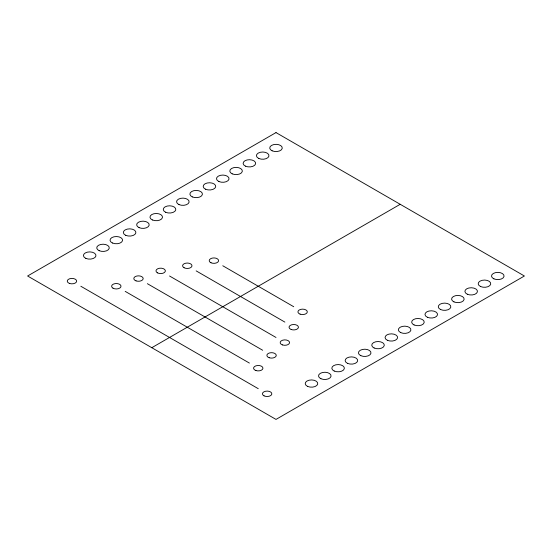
<?xml version="1.0" encoding="UTF-8"?>
<svg xmlns="http://www.w3.org/2000/svg" width="552" height="552" viewBox="0 0 552 552"><rect width="100%" height="100%" fill="white"/><g stroke="black" fill="none" stroke-linecap="round" stroke-linejoin="round"><path stroke-width="0.83" d="M151.8 347.705L400.2 204.295M222.773 265.753L293.74 306.733M196.16 270.88L284.873 322.099M169.54 276L276 337.465M147.363 283.68L262.69 350.265M125.187 291.366L249.387 363.071M80.827 286.246L258.26 388.684M276 132.59L27.6 276L276 419.41L524.4 276L276 132.59M264.077 395.867A4.706 2.719 0 0 0 271.757 394.294A4.706 2.719 0 0 0 265.553 391.244A4.706 2.719 0 0 0 264.077 395.867M69.476 283.431A4.706 2.719 0 0 0 76.659 281.209A4.706 2.719 0 0 0 69.731 278.725A4.706 2.719 0 0 0 69.476 283.431M255.907 370.544A4.706 2.719 0 0 0 262.959 368.191A4.706 2.719 0 0 0 255.907 365.838A4.706 2.719 0 0 0 255.907 370.544M112.987 288.165A4.706 2.719 0 0 0 120.86 286.943A4.706 2.719 0 0 0 115.099 283.618A4.706 2.719 0 0 0 112.987 288.165M269.21 357.744A4.706 2.719 0 0 0 276.269 355.391A4.706 2.719 0 0 0 269.21 353.038A4.706 2.719 0 0 0 269.21 357.744M136.061 280.885A4.706 2.719 0 0 0 143.196 278.615A4.706 2.719 0 0 0 136.22 276.179A4.706 2.719 0 0 0 136.061 280.885M282.458 344.917A4.706 2.719 0 0 0 289.572 342.626A4.706 2.719 0 0 0 282.583 340.211A4.706 2.719 0 0 0 282.458 344.917M157.444 272.854A4.706 2.719 0 0 0 165.248 271.501A4.706 2.719 0 0 0 159.314 268.279A4.706 2.719 0 0 0 157.444 272.854M184.085 267.748A4.706 2.719 0 0 0 191.875 266.361A4.706 2.719 0 0 0 185.893 263.159A4.706 2.719 0 0 0 184.085 267.748M291.18 329.496A4.706 2.719 0 0 0 298.439 327.357A4.706 2.719 0 0 0 291.608 324.797A4.706 2.719 0 0 0 291.18 329.496M300.095 314.143A4.706 2.719 0 0 0 307.312 311.97A4.706 2.719 0 0 0 300.433 309.444A4.706 2.719 0 0 0 300.095 314.143M211.023 262.78A4.706 2.719 0 0 0 218.564 260.999A4.706 2.719 0 0 0 212.12 258.122A4.706 2.719 0 0 0 211.023 262.78M272.129 150.806A6.272 3.622 0 0 0 282.21 148.46A6.272 3.622 0 0 0 273.661 144.596A6.272 3.622 0 0 0 272.129 150.806M258.826 158.486A6.272 3.622 0 0 0 268.907 156.147A6.272 3.622 0 0 0 260.351 152.276A6.272 3.622 0 0 0 258.826 158.486M245.516 166.166A6.272 3.622 0 0 0 255.597 163.827A6.272 3.622 0 0 0 247.048 159.956A6.272 3.622 0 0 0 245.516 166.166M232.206 173.852A6.272 3.622 0 0 0 242.287 171.513A6.272 3.622 0 0 0 233.737 167.642A6.272 3.622 0 0 0 232.206 173.852M218.902 181.532A6.272 3.622 0 0 0 228.983 179.193A6.272 3.622 0 0 0 220.434 175.322A6.272 3.622 0 0 0 218.902 181.532M205.592 189.219A6.272 3.622 0 0 0 215.673 186.88A6.272 3.622 0 0 0 207.124 183.009A6.272 3.622 0 0 0 205.592 189.219M192.289 196.898A6.272 3.622 0 0 0 202.37 194.559A6.272 3.622 0 0 0 193.814 190.688A6.272 3.622 0 0 0 192.289 196.898M178.979 204.585A6.272 3.622 0 0 0 189.06 202.246A6.272 3.622 0 0 0 180.511 198.375A6.272 3.622 0 0 0 178.979 204.585M165.676 212.265A6.272 3.622 0 0 0 175.757 209.926A6.272 3.622 0 0 0 167.201 206.055A6.272 3.622 0 0 0 165.676 212.265M152.366 219.951A6.272 3.622 0 0 0 162.447 217.605A6.272 3.622 0 0 0 153.898 213.741A6.272 3.622 0 0 0 152.366 219.951M139.056 227.631A6.272 3.622 0 0 0 149.137 225.292A6.272 3.622 0 0 0 140.587 221.421A6.272 3.622 0 0 0 139.056 227.631M125.752 235.318A6.272 3.622 0 0 0 135.833 232.972A6.272 3.622 0 0 0 127.284 229.101A6.272 3.622 0 0 0 125.752 235.318M112.442 242.997A6.272 3.622 0 0 0 122.523 240.658A6.272 3.622 0 0 0 113.974 236.787A6.272 3.622 0 0 0 112.442 242.997M99.139 250.677A6.272 3.622 0 0 0 109.22 248.338A6.272 3.622 0 0 0 100.664 244.467A6.272 3.622 0 0 0 99.139 250.677M85.829 258.364A6.272 3.622 0 0 0 95.91 256.024A6.272 3.622 0 0 0 87.361 252.154A6.272 3.622 0 0 0 85.829 258.364M307.616 386.407A6.272 3.622 0 0 0 317.697 384.068A6.272 3.622 0 0 0 309.148 380.197A6.272 3.622 0 0 0 307.616 386.407M320.926 378.727A6.272 3.622 0 0 0 331.007 376.388A6.272 3.622 0 0 0 322.451 372.517A6.272 3.622 0 0 0 320.926 378.727M467.302 294.216A6.272 3.622 0 0 0 477.383 291.877A6.272 3.622 0 0 0 468.834 288.006A6.272 3.622 0 0 0 467.302 294.216M480.606 286.536A6.272 3.622 0 0 0 490.687 284.19A6.272 3.622 0 0 0 482.137 280.319A6.272 3.622 0 0 0 480.606 286.536M360.842 355.681A6.272 3.622 0 0 0 370.923 353.335A6.272 3.622 0 0 0 362.374 349.471A6.272 3.622 0 0 0 360.842 355.681M347.539 363.361A6.272 3.622 0 0 0 357.62 361.022A6.272 3.622 0 0 0 349.064 357.151A6.272 3.622 0 0 0 347.539 363.361M334.229 371.041A6.272 3.622 0 0 0 344.31 368.702A6.272 3.622 0 0 0 335.761 364.831A6.272 3.622 0 0 0 334.229 371.041M414.076 324.949A6.272 3.622 0 0 0 424.157 322.609A6.272 3.622 0 0 0 415.601 318.739A6.272 3.622 0 0 0 414.076 324.949M453.992 301.896A6.272 3.622 0 0 0 464.073 299.557A6.272 3.622 0 0 0 455.524 295.686A6.272 3.622 0 0 0 453.992 301.896M400.766 332.628A6.272 3.622 0 0 0 410.847 330.289A6.272 3.622 0 0 0 402.298 326.418A6.272 3.622 0 0 0 400.766 332.628M440.689 309.582A6.272 3.622 0 0 0 450.77 307.243A6.272 3.622 0 0 0 442.214 303.372A6.272 3.622 0 0 0 440.689 309.582M387.456 340.315A6.272 3.622 0 0 0 397.537 337.976A6.272 3.622 0 0 0 388.987 334.105A6.272 3.622 0 0 0 387.456 340.315M427.379 317.262A6.272 3.622 0 0 0 437.46 314.923A6.272 3.622 0 0 0 428.911 311.052A6.272 3.622 0 0 0 427.379 317.262M374.152 347.995A6.272 3.622 0 0 0 384.233 345.655A6.272 3.622 0 0 0 375.684 341.785A6.272 3.622 0 0 0 374.152 347.995M493.916 278.85A6.272 3.622 0 0 0 503.997 276.511A6.272 3.622 0 0 0 495.448 272.64A6.272 3.622 0 0 0 493.916 278.85"/></g></svg>
